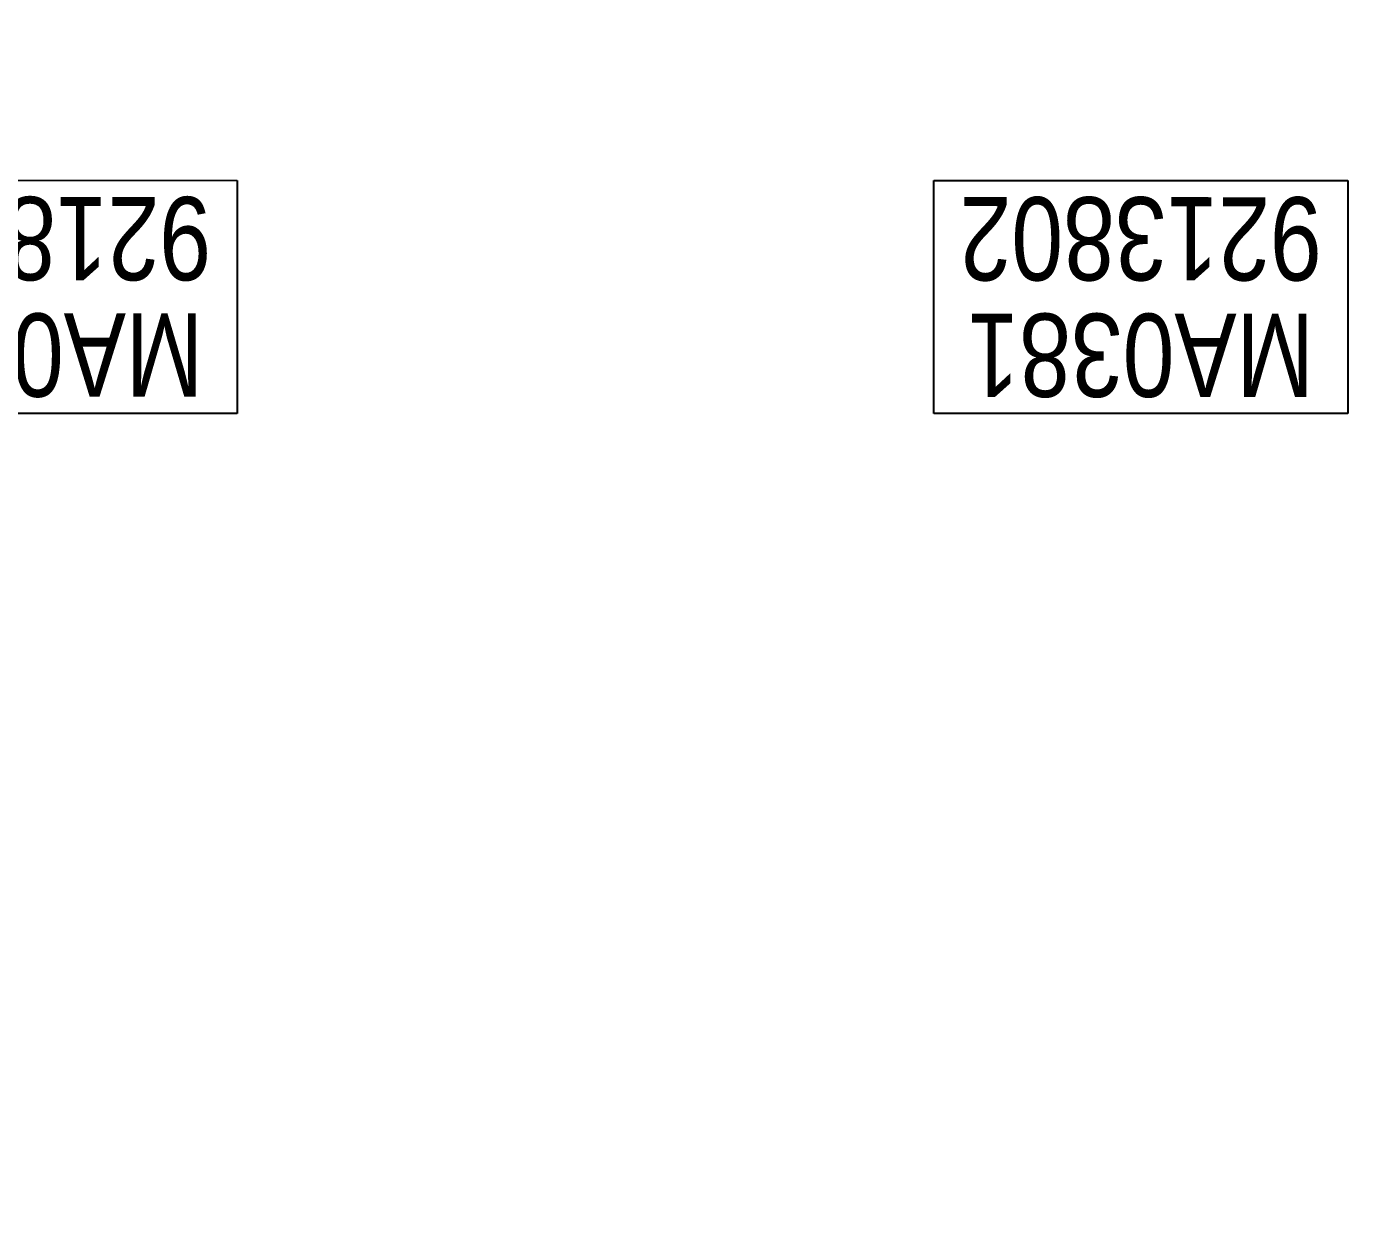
# Model space of a CAD drawing. Header units: centimetres. Extents: x -6122352 to 6876996, y -1694241 to 2592194.
# Drawn here: x 10969 to 18123, y -34861 to -28477 of the extents above; entities that cross this region are included whole.
import ezdxf
from ezdxf.xclip import XClip

# ---------------------------------------------------------------- set-up
doc = ezdxf.new("R2010")
doc.units = ezdxf.units.CM
doc.header["$MEASUREMENT"] = 0
doc.header["$XCLIPFRAME"] = 2
for name, pattern in [('DASHED2', [0.375, 0.25, -0.125]), ('XR-AR-END-SETTING OUT PLAN$0$23585-XR-AR-END-GROUND FLOOR$0$23261-XR-AR-SI-GF$0$HIDDEN', [0.375, 0.25, -0.125]), ('XR-AR-END-SETTING OUT PLAN$0$23585-XR-AR-END-GROUND FLOOR$0$945-4P-1-101-GROUND FLOOR PLAN$0$XR-MIDDLE-GROUND FLOOR PLAN$0$HIDDEN2', [0.1875, 0.125, -0.0625]), ('XR-AR-END-SETTING OUT PLAN$0$23585-XR-AR-END-GROUND FLOOR$0$HIDDEN', [0.375, 0.25, -0.125]), ('XR-AR-END-SETTING OUT PLAN$0$23585-XR-AR-END-GROUND FLOOR$0$XR-END-GROUND FLOOR PLAN$0$HIDDEN', [9.524999999999999, 6.35, -3.175]), ('XR-AR-END-SETTING OUT PLAN$0$23585-XR-AR-END-GROUND FLOOR$0$XR-END-GROUND FLOOR PLAN$0$HIDDEN2', [0.1875, 0.125, -0.0625]), ('XR-AR-MID-SETTING OUT FOR MASTER$0$23585-XR-AR-MID-GROUND FLOOR$0$23261-XR-AR-SI-GF$0$HIDDEN', [0.375, 0.25, -0.125]), ('XR-AR-MID-SETTING OUT FOR MASTER$0$23585-XR-AR-MID-GROUND FLOOR$0$945-4P-1-101-GROUND FLOOR PLAN$0$XR-MIDDLE-GROUND FLOOR PLAN$0$HIDDEN', [9.524999999999999, 6.35, -3.175]), ('XR-AR-MID-SETTING OUT FOR MASTER$0$23585-XR-AR-MID-GROUND FLOOR$0$945-4P-1-101-GROUND FLOOR PLAN$0$XR-MIDDLE-GROUND FLOOR PLAN$0$HIDDEN2', [0.1875, 0.125, -0.0625])]:
    doc.linetypes.add(name, pattern=pattern)
doc.layers.add('23585-XR-AR-DAMAC PLOT LIMITS$0$1-End units', color=7, linetype='Continuous', lineweight=5, true_color=0xf8991e)
for name, color, linetype, lineweight in [('23585-XR-AR-DAMAC PLOT LIMITS$0$1-Mid units', 41, 'Continuous', 5), ('@ Foundations', 4, 'DASHED2', 50), ('A-ANNO-TEXT', 3, 'Continuous', 25), ('XR-AR-END-SETTING OUT PLAN$0$23585-XR-AR-END-GROUND FLOOR$0$A-DOOR-FULL', 1, 'Continuous', 9), ('XR-AR-END-SETTING OUT PLAN$0$23585-XR-AR-END-GROUND FLOOR$0$A-FLOR-OVHD', 9, 'XR-AR-END-SETTING OUT PLAN$0$23585-XR-AR-END-GROUND FLOOR$0$23261-XR-AR-SI-GF$0$HIDDEN', 15), ('XR-AR-END-SETTING OUT PLAN$0$23585-XR-AR-END-GROUND FLOOR$0$A-FLOR-UNDR', 8, 'XR-AR-END-SETTING OUT PLAN$0$23585-XR-AR-END-GROUND FLOOR$0$HIDDEN', 5), ('XR-AR-END-SETTING OUT PLAN$0$23585-XR-AR-END-GROUND FLOOR$0$A-GLAZ-SILL', 8, 'Continuous', 5), ('XR-AR-END-SETTING OUT PLAN$0$23585-XR-AR-END-GROUND FLOOR$0$A-WALL', 7, 'Continuous', 30), ('XR-AR-END-SETTING OUT PLAN$0$23585-XR-AR-END-GROUND FLOOR$0$A-WALL-FNSH', 9, 'Continuous', 5), ('XR-AR-END-SETTING OUT PLAN$0$23585-XR-AR-END-GROUND FLOOR$0$S-COLS', 51, 'Continuous', 40), ('XR-AR-END-SETTING OUT PLAN$0$23585-XR-AR-END-GROUND FLOOR$0$S-COLS-PATT', 8, 'Continuous', 5), ('XR-AR-MID-SETTING OUT FOR MASTER$0$23585-XR-AR-MID-GROUND FLOOR$0$$A-GLAZ-WNDO', 232, 'Continuous', 9), ('XR-AR-MID-SETTING OUT FOR MASTER$0$23585-XR-AR-MID-GROUND FLOOR$0$$A-WALL', 1, 'Continuous', 5), ('XR-AR-MID-SETTING OUT FOR MASTER$0$23585-XR-AR-MID-GROUND FLOOR$0$A-DOOR-FULL', 1, 'Continuous', 9), ('XR-AR-MID-SETTING OUT FOR MASTER$0$23585-XR-AR-MID-GROUND FLOOR$0$A-EQUP-KITN-PLAN', 202, 'Continuous', 9), ('XR-AR-MID-SETTING OUT FOR MASTER$0$23585-XR-AR-MID-GROUND FLOOR$0$A-FLOR-OVHD', 9, 'XR-AR-MID-SETTING OUT FOR MASTER$0$23585-XR-AR-MID-GROUND FLOOR$0$23261-XR-AR-SI-GF$0$HIDDEN', 15), ('XR-AR-MID-SETTING OUT FOR MASTER$0$23585-XR-AR-MID-GROUND FLOOR$0$A-GLAZ-SILL', 8, 'Continuous', 5), ('XR-AR-MID-SETTING OUT FOR MASTER$0$23585-XR-AR-MID-GROUND FLOOR$0$A-GLAZ-WNDO', 232, 'Continuous', 9), ('XR-AR-MID-SETTING OUT FOR MASTER$0$23585-XR-AR-MID-GROUND FLOOR$0$A-WALL', 7, 'Continuous', 30), ('XR-AR-MID-SETTING OUT FOR MASTER$0$23585-XR-AR-MID-GROUND FLOOR$0$A-WALL-FNSH', 9, 'Continuous', 5), ('XR-AR-MID-SETTING OUT FOR MASTER$0$23585-XR-AR-MID-GROUND FLOOR$0$S-COLS', 51, 'Continuous', 40)]:
    doc.layers.add(name, color=color, linetype=linetype, lineweight=lineweight)
for name, color, linetype in [('@MI-REF LAYER', 7, 'Continuous'), ('B_TH_4', 7, 'Continuous'), ('XR-AR-END-SETTING OUT PLAN$0$23585-XR-AR-END-GROUND FLOOR$0$A-Flor-Hral', 3, 'Continuous'), ('XR-AR-END-SETTING OUT PLAN$0$23585-XR-AR-END-GROUND FLOOR$0$A-Flor-Strs', 1, 'Continuous'), ('XR-AR-MID-SETTING OUT FOR MASTER$0$23585-XR-AR-MID-GROUND FLOOR$0$A-Flor-Hral', 3, 'Continuous'), ('XR-AR-MID-SETTING OUT FOR MASTER$0$23585-XR-AR-MID-GROUND FLOOR$0$A-Flor-Strs', 1, 'Continuous'), ('XR-AR-MID-SETTING OUT FOR MASTER$0$23585-XR-AR-MID-GROUND FLOOR$0$G-SHAD-20', 251, 'Continuous'), ('XR-AR-MID-SETTING OUT FOR MASTER$0$23585-XR-AR-MID-GROUND FLOOR$0$GS-HATCH-FLOOR TILE', 251, 'Continuous')]:
    doc.layers.add(name, color=color, linetype=linetype)
doc.styles.add('Xref group 33-41$0$Overall SOP Plan$0$LAC-609-NG10-1-XREF-GRID-125SC$0$GRID-DIM-NO', font='arial.ttf', dxfattribs={"width": 0.8})

# ---------------------------------------------------------------- blocks, each defined once
blk = doc.blocks.new('23585-XR-AR-DAMAC PLOT LIMITS')
at = {"layer": '23585-XR-AR-DAMAC PLOT LIMITS$0$1-End units', "color": 251, "true_color": 0x636466}
blk.add_lwpolyline([(496431.9599000001, 2768878.398499999), (496425.7770999996, 2768871.650699999), (496408.0817, 2768887.8641), (496409.3970999997, 2768889.299699999), (496414.2648999998, 2768894.612299999)], close=True, dxfattribs=at)
at = {"layer": '23585-XR-AR-DAMAC PLOT LIMITS$0$1-Mid units', "color": 251, "true_color": 0x636466}
blk.add_lwpolyline([(496436.0132999998, 2768882.8223), (496431.9599000001, 2768878.398499999), (496414.2648999998, 2768894.612299999), (496418.3183000004, 2768899.0361)], close=True, dxfattribs=at)
blk = doc.blocks.new('A$Cf093b529')
at = {"layer": 'A-ANNO-TEXT'}
blk.add_blockref('23585-XR-AR-DAMAC PLOT LIMITS', (-495391.9901121984, -2768603.441896566), dxfattribs=at)
blk = doc.blocks.new('*U36')
at = {"linetype": 'XR-AR-END-SETTING OUT PLAN$0$23585-XR-AR-END-GROUND FLOOR$0$XR-END-GROUND FLOOR PLAN$0$HIDDEN', "ltscale": 0.2}
blk.add_lwpolyline([(672.4602830045783, 0, 0, 0, 0), (125, 0, 16.74478720384293, 16.74478720384293, 0), (62.5, -171.7173430863004, 16.74478720384293, 16.74478720384293, 0), (-62.5, 171.7173430863004, 16.74478720384293, 16.74478720384293, 0), (-125, 0, 0, 0, 0), (-771.7815950174963, 0, 0, 0, 0)], format="xyseb", dxfattribs=at)
blk = doc.blocks.new('*U774')
for points in [[(91, -5.684341886080801e-14), (41, -5.684341886080801e-14), (41, 1021), (91, 1021)], [(0, 0), (38, -5.684341886080801e-14), (38, -50), (50, -50), (50, -122.2222222027232), (0, -122.2222222027232)], [(1100, 2.842170943040401e-14), (1062, -2.842170943040401e-14), (1062, -49.99999999999997), (1050, -49.99999999999997), (1050, -122.2222222027231), (1100, -122.2222222027231)]]:
    blk.add_lwpolyline(points, close=True)
at = {"color": 8, "linetype": 'XR-AR-END-SETTING OUT PLAN$0$23585-XR-AR-END-GROUND FLOOR$0$XR-END-GROUND FLOOR PLAN$0$HIDDEN2'}
blk.add_arc((41, -5.684341886080801e-14), 1021, 1.594950045944486e-15, 90, dxfattribs=at)
at = {"layer": 'XR-AR-END-SETTING OUT PLAN$0$23585-XR-AR-END-GROUND FLOOR$0$A-GLAZ-SILL', "linetype": 'XR-AR-END-SETTING OUT PLAN$0$23585-XR-AR-END-GROUND FLOOR$0$945-4P-1-101-GROUND FLOOR PLAN$0$XR-MIDDLE-GROUND FLOOR PLAN$0$HIDDEN2', "ltscale": 3}
blk.add_lwpolyline([(0, 0), (1100, 0), (1100, -122.2222222027231), (0, -122.2222222027231)], close=True, dxfattribs=at)
blk = doc.blocks.new('XR-AR-END-SETTING OUT PLAN$0$23585-XR-AR-END-GROUND FLOOR$0$A$C75a8815d')
at = {"layer": 'XR-AR-END-SETTING OUT PLAN$0$23585-XR-AR-END-GROUND FLOOR$0$S-COLS', "color": 252, "lineweight": 30}
blk.add_lwpolyline([(6049.860461950302, 10644.6474583149), (6049.860461473465, 9444.647458553314), (6249.860461711884, 9444.647458791733), (6249.860461950302, 10644.64745926857)], close=True, dxfattribs=at)
blk = doc.blocks.new('XR-AR-END-SETTING OUT PLAN')
at = {"layer": 'XR-AR-END-SETTING OUT PLAN$0$23585-XR-AR-END-GROUND FLOOR$0$A-Flor-Hral', "color": 8}
for p, q in [((7060.101680293679, 13799.99880361557), (9050.100478127599, 13799.9988026619)), ((7060.101679638028, 13749.99880170822), (7060.101680293679, 13799.99880361557)), ((7060.101679638028, 13749.99880170822), (9050.100473538041, 13749.99880218506)), ((7060.101679697633, 12849.9988026619), (8050.101679816842, 12849.99880218506)), ((7060.101679816842, 12799.99880218506), (7060.101679697633, 12849.9988026619)), ((8050.101679697633, 11545.01038455963), (8050.101679816842, 12849.99880218506)), ((7060.101679816842, 12799.99880218506), (8000.101679638028, 12799.9988026619)), ((8000.101679816842, 11526.76096343994), (8000.101679638028, 12799.9988026619))]:
    blk.add_line(p, q, dxfattribs=at)
at = {"layer": 'XR-AR-END-SETTING OUT PLAN$0$23585-XR-AR-END-GROUND FLOOR$0$A-Flor-Strs', "color": 8}
for p, q in [((7110.101679757237, 13849.9988026619), (9050.101679757237, 13849.99880218506)), ((7110.101679816842, 13799.9988026619), (7110.101679757237, 13849.9988026619)), ((7390.101679459214, 13799.99880361557), (7390.101679816842, 13849.9988026619)), ((7670.101679638028, 13799.9988026619), (7670.101679340005, 13849.9988026619)), ((7950.101679816842, 13799.99880218506), (7950.101679757237, 13849.9988026619)), ((7110.101679638028, 12849.99880313873), (7110.101679995656, 13749.9988026619)), ((7390.101679995656, 12849.99880218506), (7390.101679161191, 13749.99880218506)), ((7670.101679697633, 12849.99880170822), (7670.101679697633, 13749.9988026619)), ((7950.101679220796, 12849.9988026619), (7950.101679757237, 13749.9988026619)), ((7110.101679697633, 12749.99880170822), (7110.101679697633, 12799.99880218506)), ((7390.101679518819, 12749.99880313873), (7390.101679816842, 12799.9988026619)), ((7670.101679161191, 12749.99880313873), (7670.101679101586, 12799.9988026619)), ((7950.101679757237, 12799.99880218506), (7950.101679638028, 11508.51154327393)), ((7950.101679876447, 12749.9988026619), (8000.101679638028, 12749.99880313873)), ((8050.101680055261, 12749.9988026619), (9050.097146704793, 12749.99880313873)), ((8000.101679697633, 12469.9988026619), (7950.101679697633, 12469.9988026619)), ((8050.101679340005, 12469.9988026619), (9050.097712770104, 12469.99880218506)), ((8000.101679578424, 12189.9988026619), (7950.101679220796, 12189.99880313873)), ((8050.101679816842, 12189.99880218506), (9050.098278596997, 12189.99880218506)), ((8000.101679638028, 11909.9988026619), (7950.101679757237, 11909.99880218506)), ((8050.101679697633, 11909.99880218506), (9050.09884442389, 11909.99880218506)), ((8000.1016792804, 11629.99880218506), (7950.101679697633, 11629.9988026619)), ((8050.101679578424, 11629.9988026619), (8280.101679757237, 11629.9988026619))]:
    blk.add_line(p, q, dxfattribs=at)
at = {"layer": 'XR-AR-END-SETTING OUT PLAN$0$23585-XR-AR-END-GROUND FLOOR$0$A-Flor-Strs', "color": 8, "linetype": 'XR-AR-END-SETTING OUT PLAN$0$23585-XR-AR-END-GROUND FLOOR$0$XR-END-GROUND FLOOR PLAN$0$HIDDEN', "ltscale": 0.1}
for p, q in [((8280.101679757237, 11629.9988026619), (8413.821876481175, 11629.99880123138)), ((8500.024220243096, 11629.99880313873), (9050.1016792804, 11629.9988026619)), ((8000.101679101586, 9059.998802661896), (8000.101679816842, 11526.76096343994)), ((8050.101679995656, 9009.99880361557), (8050.101679697633, 11545.01038455963)), ((7950.101679638028, 11508.51154327393), (7950.101679220796, 8109.998775959015)), ((8000.101679101586, 11349.99880361557), (7950.101679578424, 11349.9988026619)), ((8050.101679816842, 11349.99880170822), (9050.101679578424, 11349.99880218506)), ((8000.101679936051, 11069.9988026619), (7950.101679638028, 11069.99880218506)), ((8050.101679161191, 11069.9988026619), (9050.101679518819, 11069.9988026619)), ((8000.101679876447, 10789.99880170822), (7950.101679697633, 10789.99880170822)), ((8050.101679161191, 10789.9988026619), (9050.101679936051, 10789.9988026619)), ((8000.101679340005, 10509.9988026619), (7950.101679697633, 10509.99880218506)), ((8050.1016792804, 10509.9988026619), (9050.10168005526, 10509.9988026619))]:
    blk.add_line(p, q, dxfattribs=at)
at = {"layer": 'XR-AR-END-SETTING OUT PLAN$0$23585-XR-AR-END-GROUND FLOOR$0$A-Flor-Strs', "color": 8}
for points in [[(8550.099979057908, 12189.9988026619), (8550.099979355931, 13299.9988026619), (7110.101679578424, 13299.9988026619)], [(8413.821876481175, 11629.99880123138), (8500.101679578424, 11629.99880218506)]]:
    blk.add_lwpolyline(points, dxfattribs=at)
at = {"layer": 'XR-AR-END-SETTING OUT PLAN$0$23585-XR-AR-END-GROUND FLOOR$0$A-Flor-Strs', "color": 8, "const_width": 19.99999999999999}
blk.add_lwpolyline([(8325.09997971356, 12329.9988026619), (8550.099979057908, 12189.9988026619), (8775.099979296327, 12329.9988026619)], dxfattribs=at)
at = {"layer": 'XR-AR-END-SETTING OUT PLAN$0$23585-XR-AR-END-GROUND FLOOR$0$A-Flor-Strs', "color": 8}
blk.add_circle((7110.101679578424, 13299.9988026619), 41.76135575145592, dxfattribs=at)
at = {"layer": 'XR-AR-END-SETTING OUT PLAN$0$23585-XR-AR-END-GROUND FLOOR$0$A-FLOR-UNDR', "color": 8, "ltscale": 5}
blk.add_line((7950.111738577485, 12650.00183916092), (9050.101646974683, 12650.0021109581), dxfattribs=at)
at = {"layer": 'XR-AR-END-SETTING OUT PLAN$0$23585-XR-AR-END-GROUND FLOOR$0$A-WALL', "color": 8}
for points in [[(9250.102083459496, 6650.001490592957), (9050.100989297032, 6650.001235485077), (9050.10098965466, 8750.000639915466), (6850.11106570065, 8750.002635478973), (6850.111066058278, 8700.0026679039), (6750.111065879464, 8700.002668380737), (6750.111065879464, 8750.000871658325), (6650.111065939069, 8750.000871658325), (6650.111065283418, 8850.002022743225), (6950.111065164208, 8850.002250671387), (6950.111065879464, 8899.99970960617), (7050.111065879464, 8899.99970817566), (7050.11106570065, 8850.002797603607), (9050.099628582597, 8850.000640392303), (9050.10098899901, 10349.9981546402), (7050.11106581986, 10349.99975156784), (7050.111065998673, 9799.999710083008), (6950.11106570065, 9799.999708652496), (6950.112433806062, 10550.00580835342), (7050.108891561627, 10550.00580835342), (7050.104876235127, 10449.99988079071), (9050.099116638303, 10449.9981546402), (9049.948119357228, 19523.36598014832), (9249.950268521905, 19523.36597967148)], [(7150.094104841352, 12100.00231599808), (7100.102138116956, 12100.00252103806), (7100.093048885465, 11550.00643920898), (7150.094104602933, 11550.0062289238)]]:
    blk.add_lwpolyline(points, close=True, dxfattribs=at)
for points in [[(7250.100541964173, 12200.0021109581), (7250.100542083383, 11450.00580835342), (6950.09668238461, 11450.00602960587), (6950.103889837861, 12750.00211143494), (7950.111920431256, 12750.00211048126), (7950.111738994718, 12650.0021109581), (7100.100542083383, 12650.00211143494), (7100.10202242434, 12200.0021109581), (7250.100541964173, 12200.0021109581), (7250.100541964173, 12200.0021109581), (7250.100541964173, 12200.0021109581)], [(7050.107981041074, 10449.99988079071), (7050.11106581986, 10349.99975156784)], [(9050.097692385316, 10449.99815511703), (9050.097612991929, 10349.99815368652)]]:
    blk.add_lwpolyline(points, dxfattribs=at)
at = {"layer": 'XR-AR-END-SETTING OUT PLAN$0$23585-XR-AR-END-GROUND FLOOR$0$A-WALL-FNSH', "color": 8}
blk.add_lwpolyline([(6981.517476037145, 9799.999709129333), (7070.111065760255, 9799.999709129333), (7070.111065641046, 10329.99975156784), (9030.101697996259, 10329.99975156784), (9030.103048160672, 8870.000639915466), (7070.11106581986, 8870.000638961792), (7070.111065879464, 8899.999708652496), (7050.110617592931, 8899.999709129333)], dxfattribs=at)
at = {"layer": 'XR-AR-END-SETTING OUT PLAN$0$23585-XR-AR-END-GROUND FLOOR$0$S-COLS-PATT', "color": 8}
for p, q in [((7100.094104662538, 12100.00252056122), (7137.39188285172, 12100.00252103806)), ((7141.909268274903, 12100.00252199173), (7150.094105020165, 12100.00252056122)), ((7200.100542381406, 12100.0021109581), (7250.100542142987, 12100.0021109581))]:
    blk.add_line(p, q, dxfattribs=at)
at = {"layer": 'XR-AR-END-SETTING OUT PLAN$0$23585-XR-AR-END-GROUND FLOOR$0$A-DOOR-FULL', "color": 8, "xscale": -0.8181818181818169, "yscale": 0.8181818181818169, "zscale": 0.8181818181818167, "rotation": 270}
blk.add_blockref('*U774', (7050.108891561627, 10550.00580835342), dxfattribs=at)
at = {"layer": 'XR-AR-END-SETTING OUT PLAN$0$23585-XR-AR-END-GROUND FLOOR$0$A-FLOR-OVHD', "color": 8, "xscale": -0.999999999999999, "rotation": 199.9831065219304}
blk.add_blockref('*U36', (8500.047801986337, 11709.97920942307), dxfattribs=at)
at = {"layer": 'XR-AR-END-SETTING OUT PLAN$0$23585-XR-AR-END-GROUND FLOOR$0$S-COLS-PATT', "color": 8}
blk.add_blockref('XR-AR-END-SETTING OUT PLAN$0$23585-XR-AR-END-GROUND FLOOR$0$A$C75a8815d', (3000.129344239831, 5499.998310089111), dxfattribs=at)
blk = doc.blocks.new('END UNIT')
at = {"xscale": 0.001, "yscale": 0.001, "zscale": 0.001}
blk.add_blockref('XR-AR-END-SETTING OUT PLAN', (-9.150201729830158, 0), dxfattribs=at)
blk = doc.blocks.new('*U27')
for points in [[(91, -5.684341886080801e-14), (41, -5.684341886080801e-14), (41, 1021), (91, 1021)], [(0, 0), (38, -5.684341886080801e-14), (38, -50), (50, -50), (50, -249.9999019090924), (0, -249.9999019090924)], [(1100, 2.842170943040401e-14), (1062, -2.842170943040401e-14), (1062, -49.99999999999997), (1050, -49.99999999999997), (1050, -249.9999019090924), (1100, -249.9999019090924)]]:
    blk.add_lwpolyline(points, close=True)
at = {"color": 8, "linetype": 'XR-AR-MID-SETTING OUT FOR MASTER$0$23585-XR-AR-MID-GROUND FLOOR$0$945-4P-1-101-GROUND FLOOR PLAN$0$XR-MIDDLE-GROUND FLOOR PLAN$0$HIDDEN2'}
blk.add_arc((41, -5.684341886080801e-14), 1021, 1.594950045944486e-15, 90, dxfattribs=at)
at = {"layer": 'XR-AR-MID-SETTING OUT FOR MASTER$0$23585-XR-AR-MID-GROUND FLOOR$0$A-GLAZ-SILL', "linetype": 'XR-AR-MID-SETTING OUT FOR MASTER$0$23585-XR-AR-MID-GROUND FLOOR$0$945-4P-1-101-GROUND FLOOR PLAN$0$XR-MIDDLE-GROUND FLOOR PLAN$0$HIDDEN2', "ltscale": 3}
blk.add_lwpolyline([(0, 0), (1100, 0), (1100, -249.9999019090924), (0, -249.9999019090924)], close=True, dxfattribs=at)
blk = doc.blocks.new('XR-AR-MID-SETTING OUT FOR MASTER$0$23585-XR-AR-MID-GROUND FLOOR$0$945-4P-1-101-GROUND FLOOR PLAN$0$XR-MIDDLE-GROUND FLOOR PLAN$0$A$C69996ABC')
at = {"layer": 'XR-AR-MID-SETTING OUT FOR MASTER$0$23585-XR-AR-MID-GROUND FLOOR$0$A-FLOR-OVHD', "linetype": 'XR-AR-MID-SETTING OUT FOR MASTER$0$23585-XR-AR-MID-GROUND FLOOR$0$945-4P-1-101-GROUND FLOOR PLAN$0$XR-MIDDLE-GROUND FLOOR PLAN$0$HIDDEN2', "ltscale": 5}
for p, q in [((-1.567610912189821e-07, 0.8999993633871721), (0.09999984323878941, 0.8999992964713464)), ((-1.567610912189821e-07, 0.8999993633871721), (-1.567612066821766e-07, -6.366128229018386e-07)), ((-1.567612066821766e-07, -6.366128229018386e-07), (0.09999984323878763, -7.035294533608294e-07))]:
    blk.add_line(p, q, dxfattribs=at)
blk.add_lwpolyline([(0.09999984323878763, 0.8499993633871732), (0.2499998432387915, 0.4499993633871799), (0.1000013713221097, 0.04999936338717248)], dxfattribs=at)
at = {"layer": 'XR-AR-MID-SETTING OUT FOR MASTER$0$23585-XR-AR-MID-GROUND FLOOR$0$A-GLAZ-WNDO'}
for p, q in [((0.09999984323878763, 0.8499993633871732), (0.09999984323878763, 0.8999993633871703)), ((0.09999984323878941, 0.8999993633871721), (0.09999984323878763, -6.366128264545523e-07)), ((0.2499998432387809, 0.8999993633871703), (0.2499998432387809, 0.8499993633871732)), ((0.2499998432387809, 0.8499993633871732), (0.09999984323878763, 0.8499993633871732)), ((0.2499998432387809, 0.8499993633871732), (0.2499998432387809, 0.04999936338717248)), ((0.09999984323878763, -6.366128246781955e-07), (0.09999984323878763, 0.04999936338717248)), ((0.09999984323878763, 0.04999936338717248), (0.2499998432387809, 0.04999936338717248)), ((0.249999843238875, -6.366128388890502e-07), (0.249999843238875, 0.04999936338715827))]:
    blk.add_line(p, q, dxfattribs=at)
for points in [[(0.2499986387444419, 0.8999993968456259), (0.0999998435430971, 0.8999992964713464)], [(0.09999984323878763, -7.035294533608294e-07), (0.2499998432388448, -6.366128317836228e-07)]]:
    blk.add_lwpolyline(points, dxfattribs=at)
blk.add_lwpolyline([(0.2499998432387951, 0.8499993633871732), (0.2499998432387933, 0.04999936338717248), (0.1999998432387962, 0.04999936338717248), (0.1999998432387962, 0.8499993633871732)], close=True, dxfattribs=at)
blk = doc.blocks.new('XR-AR-MID-SETTING OUT FOR MASTER$0$23585-XR-AR-MID-GROUND FLOOR$0$945-4P-1-101-GROUND FLOOR PLAN$0$XR-MIDDLE-GROUND FLOOR PLAN$0$BREAK LINE1')
blk.add_lwpolyline([(648.1633601741578, -6.16698093744526, 0, 0, 0), (100.7725748287976, -6.16698093744526, 16.74478720384293, 16.74478720384293, 0), (38.27257482879577, -177.8843240237456, 16.74478720384293, 16.74478720384293, 0), (-86.72742517120423, 165.5503621488551, 16.74478720384293, 16.74478720384293, 0), (-149.2274251712042, -6.166980937447079, 0, 0, 0), (-912.0704092131346, -6.166980937441622, 0, 0, 0)], format="xyseb")
blk = doc.blocks.new('XR-AR-MID-SETTING OUT FOR MASTER$0$23585-XR-AR-MID-GROUND FLOOR$0$945-4P-1-101-GROUND FLOOR PLAN$0$XR-MIDDLE-GROUND FLOOR PLAN$0$WRFWF')
at = {"layer": 'XR-AR-MID-SETTING OUT FOR MASTER$0$23585-XR-AR-MID-GROUND FLOOR$0$A-FLOR-OVHD', "linetype": 'XR-AR-MID-SETTING OUT FOR MASTER$0$23585-XR-AR-MID-GROUND FLOOR$0$945-4P-1-101-GROUND FLOOR PLAN$0$XR-MIDDLE-GROUND FLOOR PLAN$0$HIDDEN', "ltscale": 0.1}
for p, q in [((9250.00889430586, 14089.9999996908), (9250.008894346622, 9909.449274283641)), ((10350.00889432596, 14089.44927426482), (9250.008894305867, 14089.44927426484)), ((10350.00889432159, 13809.44927426483), (9250.008894308598, 13809.44927426484)), ((10350.00889431722, 13529.44927426483), (9250.008894311328, 13529.44927426484)), ((10350.00889431286, 13249.44927426483), (9250.008894314058, 13249.44927426484)), ((10350.00889431286, 12969.44927426484), (9250.008894314054, 12969.44927426485)), ((10350.00889431285, 12689.44927426484), (9250.00889431405, 12689.44927426486)), ((10350.00889431285, 12409.44927426485), (9250.008894314047, 12409.44927426486)), ((10350.00889431284, 12129.44927426485), (9250.008894314044, 12129.44927426487)), ((10350.00889431284, 11849.44927426486), (9250.00889431404, 11849.44927426487)), ((10350.00889431284, 11569.44927426486), (9250.008894314036, 11569.44927426488)), ((10350.00889431283, 11289.44927426487), (9250.00889431403, 11289.44927426488)), ((10350.00889431283, 11009.44927426487), (9250.008894314027, 11009.44927426489)), ((10350.00889432794, 11009.4492742833), (10350.00889432794, 9909.449274272882)), ((10350.00889432794, 9909.449274272882), (9250.008894346622, 9909.449274283641))]:
    blk.add_line(p, q, dxfattribs=at)
blk.add_lwpolyline([(10350.00889430916, 14369.99999969173), (10350.00889431698, 11009.4492742833)], dxfattribs=at)
blk = doc.blocks.new('XR-AR-MID-SETTING OUT FOR MASTER$0$23585-XR-AR-MID-GROUND FLOOR$0$945-4P-1-101-GROUND FLOOR PLAN$0$XR-MIDDLE-GROUND FLOOR PLAN$0$ASDASDASD')
blk.add_wipeout([(-42428.49006074868, 24502.348435747233), (-42278.49006074868, 24502.348435747143), (-42278.490060748925, 24052.348435747146), (-42428.49006074892, 24052.34843574723)])
blk.add_hatch(color=256).paths.add_polyline_path([(-42428.49006074868, 24502.34843574724), (-42278.49006074868, 24502.34843574715), (-42428.49006074893, 24052.34843574724)])
for p, q in [((-42278.49006074868, 24502.34843574715), (-42428.49006074868, 24502.34843574724)), ((-42428.49006074868, 24502.34843574724), (-42428.49006074893, 24052.34843574724)), ((-42428.49006074893, 24052.34843574724), (-42278.49006074868, 24502.34843574715)), ((-42278.49006074893, 24052.34843574715), (-42278.49006074868, 24502.34843574715)), ((-42428.49006074893, 24052.34843574724), (-42278.49006074893, 24052.34843574715))]:
    blk.add_line(p, q)
blk = doc.blocks.new('*U773')
for points in [[(91, -5.684341886080801e-14), (41, -5.684341886080801e-14), (41, 1021), (91, 1021)], [(0, 0), (38, -5.684341886080801e-14), (38, -50), (50, -50), (50, -122.2246979483663), (0, -122.2246979483663)], [(1100, 2.842170943040401e-14), (1062, -2.842170943040401e-14), (1062, -49.99999999999997), (1050, -49.99999999999997), (1050, -122.2246979483662), (1100, -122.2246979483662)]]:
    blk.add_lwpolyline(points, close=True)
at = {"color": 8, "linetype": 'XR-AR-MID-SETTING OUT FOR MASTER$0$23585-XR-AR-MID-GROUND FLOOR$0$945-4P-1-101-GROUND FLOOR PLAN$0$XR-MIDDLE-GROUND FLOOR PLAN$0$HIDDEN2'}
blk.add_arc((41, -5.684341886080801e-14), 1021, 1.594950045944486e-15, 90, dxfattribs=at)
at = {"layer": 'XR-AR-MID-SETTING OUT FOR MASTER$0$23585-XR-AR-MID-GROUND FLOOR$0$A-GLAZ-SILL', "linetype": 'XR-AR-MID-SETTING OUT FOR MASTER$0$23585-XR-AR-MID-GROUND FLOOR$0$945-4P-1-101-GROUND FLOOR PLAN$0$XR-MIDDLE-GROUND FLOOR PLAN$0$HIDDEN2', "ltscale": 3}
blk.add_lwpolyline([(0, 0), (1100, 0), (1100, -122.2246979483662), (0, -122.2246979483662)], close=True, dxfattribs=at)
blk = doc.blocks.new('XR-AR-MID-SETTING OUT FOR MASTER$0$23585-XR-AR-MID-GROUND FLOOR$0$A$C08698786')
at = {"layer": 'XR-AR-MID-SETTING OUT FOR MASTER$0$23585-XR-AR-MID-GROUND FLOOR$0$S-COLS', "color": 252, "lineweight": 30}
blk.add_lwpolyline([(-100.1111845970154, 16144.64576864243), (-100.111184835434, 14944.64576864243), (99.88881516456604, 14944.64576816559), (99.88881492614746, 16144.64576816559)], close=True, dxfattribs=at)
blk = doc.blocks.new('XR-AR-MID-SETTING OUT FOR MASTER')
at = {"layer": 'XR-AR-MID-SETTING OUT FOR MASTER$0$23585-XR-AR-MID-GROUND FLOOR$0$A-EQUP-KITN-PLAN', "color": 8}
for p, q in [((3900.071841031313, 15202.66031169891), (5500.076263219118, 15202.66031217575)), ((3900.071840971708, 14952.66031217575), (3900.071841031313, 15202.66031169891)), ((3500.047055631876, 14252.66031169891), (5300.028238087893, 14252.66031217575)), ((4404.893656820059, 11502.66881656647), (4404.895194619894, 12102.66970968246)), ((4404.895194619894, 12102.66970968246), (5300.027079373598, 12102.66431617737))]:
    blk.add_line(p, q, dxfattribs=at)
at = {"layer": 'XR-AR-MID-SETTING OUT FOR MASTER$0$23585-XR-AR-MID-GROUND FLOOR$0$A-Flor-Hral', "color": 8}
blk.add_lwpolyline([(100.008808940649, 14902.65850448608), (2090.008809119463, 14902.65850496292), (2090.008808881044, 14852.65850448608), (100.0088091790676, 14852.65850496292)], dxfattribs=at)
at = {"layer": 'XR-AR-MID-SETTING OUT FOR MASTER$0$23585-XR-AR-MID-GROUND FLOOR$0$A-FLOR-OVHD', "color": 8, "linetype": 'XR-AR-MID-SETTING OUT FOR MASTER$0$23585-XR-AR-MID-GROUND FLOOR$0$23261-XR-AR-SI-GF$0$HIDDEN', "ltscale": 5}
for p, q in [((5500.000221520662, 14952.65890216827), (3899.995457738638, 14952.65890169144)), ((3900.071499198675, 14852.66031217575), (5500.076263397932, 14852.66031265259)), ((3400.046698898077, 14152.65701627731), (3400.011432737112, 12202.66620731354)), ((3500.053779155016, 12202.66576147079), (3500.053778856993, 14152.65753126144))]:
    blk.add_line(p, q, dxfattribs=at)
blk.add_lwpolyline([(2749.981962949038, 12002.63648319244), (3249.976088136435, 12002.63648366928), (3249.976087421179, 11502.65313434601), (2749.981963723898, 11502.65313434601)], close=True, dxfattribs=at)
for points in [[(2749.981962949038, 12002.63648319244), (3249.976087421179, 11502.65313434601)], [(2749.981963723898, 11502.65313434601), (3249.976088136435, 12002.63648366928)]]:
    blk.add_lwpolyline(points, dxfattribs=at)
at = {"layer": 'XR-AR-MID-SETTING OUT FOR MASTER$0$23585-XR-AR-MID-GROUND FLOOR$0$A-Flor-Strs', "color": 8}
for p, q in [((2040.00880882144, 14952.65850496292), (100.0088088214397, 14952.65850496292)), ((1200.008809238672, 14952.65850496292), (1200.008808940649, 14902.65850400925)), ((1480.008808463812, 14952.65850496292), (1480.008808642626, 14902.65850543976)), ((1760.008809119463, 14952.65850448608), (1760.008808940649, 14902.65850448608)), ((2040.00880882144, 14952.65850496292), (2040.008809179068, 14902.65850400925)), ((1200.008808404207, 14852.65850448608), (1200.00880882144, 13952.65850496292)), ((1480.008808940649, 14852.65850448608), (1480.008808940649, 13952.65850400925)), ((1760.008809119463, 14852.65850448608), (1760.008808523417, 13952.65850448608)), ((2040.008808940649, 14852.65850448608), (2040.008808881044, 13952.65850448608)), ((1480.008808881044, 13902.65850496292), (1480.008808583021, 13852.65850496292)), ((1760.008809000254, 13902.65850448608), (1760.008809000254, 13852.65850496292)), ((2040.008808881044, 13902.65850496292), (2040.008808881044, 13852.65850400925)), ((1100.008809238672, 13852.65850496292), (100.0088088810444, 13852.65850400925)), ((1200.00880882144, 13852.65850448608), (1200.008808583021, 13573.20923042297)), ((1100.008808940649, 13572.65850400925), (100.008808940649, 13572.65850448608)), ((1200.008809119463, 13572.65850448608), (1150.008809417486, 13572.65850448608))]:
    blk.add_line(p, q, dxfattribs=at)
blk.add_lwpolyline([(1200.008809119463, 13902.65850448608), (1200.008808881044, 13852.65850400925), (1150.008809179068, 13852.65850496292)], dxfattribs=at)
at = {"layer": 'XR-AR-MID-SETTING OUT FOR MASTER$0$23585-XR-AR-MID-GROUND FLOOR$0$A-Flor-Strs', "color": 8, "const_width": 15.00000006679886}
blk.add_lwpolyline([(455.1530921757221, 13685.15850496292), (650.0088085234165, 13572.65850496292), (844.8645255863667, 13685.15850543976)], dxfattribs=at)
at = {"layer": 'XR-AR-MID-SETTING OUT FOR MASTER$0$23585-XR-AR-MID-GROUND FLOOR$0$A-Flor-Strs', "color": 8}
blk.add_circle((2040.008809119463, 14402.65850496292), 45.00000020605513, dxfattribs=at)
at = {"layer": 'XR-AR-MID-SETTING OUT FOR MASTER$0$23585-XR-AR-MID-GROUND FLOOR$0$A-WALL', "color": 8}
for points in [[(3900.046799689531, 14852.65960979462), (3900.046799749136, 14952.65960931778), (3400.047055512667, 14952.661257267), (3400.046698898077, 14152.65701627731), (3500.047055453062, 14152.6577372551), (3500.047055572271, 14852.65960979462)], [(1950.000811725855, 13202.63829565048), (2000.00029399991, 13202.63829565048), (2000.00945982337, 13652.63829517365), (1950.000810950994, 13652.63829469681)], [(3400.011432737112, 12202.66620731354), (3500.05377843976, 12202.66548633575), (3500.054259866476, 11502.6662735939), (4400.00315502286, 11502.6662735939), (4400.003322631121, 11252.66687631607), (3650.009347468615, 11252.66637420654), (3650.00999417901, 11027.59896087646), (3399.999906569719, 11027.60113668442)]]:
    blk.add_lwpolyline(points, close=True, dxfattribs=at)
for points in [[(3500.047055572271, 14852.65960979462), (3400.047011226416, 14852.65965414047)], [(2100.039519578218, 11049.97698402405), (2100.039519578218, 10949.99824142456)]]:
    blk.add_lwpolyline(points, dxfattribs=at)
at = {"layer": 'XR-AR-MID-SETTING OUT FOR MASTER$0$23585-XR-AR-MID-GROUND FLOOR$0$A-WALL-FNSH', "color": 8}
for points in [[(2080.02239587903, 10929.99824142456), (119.995479375124, 10929.99824142456), (119.9793129861355, 8972.785739421844), (1100.04861047864, 8972.787498474121), (1100.048610597849, 8952.787498474121)], [(2099.966006189585, 9949.988984107971), (2079.984055787325, 9949.990225315094), (2080.02239587903, 10929.99824142456)]]:
    blk.add_lwpolyline(points, dxfattribs=at)
at = {"layer": 'XR-AR-MID-SETTING OUT FOR MASTER$0$23585-XR-AR-MID-GROUND FLOOR$0$$A-GLAZ-WNDO', "color": 8, "xscale": 1000.000000000049, "yscale": 1000.000000000049, "zscale": 1000.000000000049, "rotation": 90}
blk.add_blockref('XR-AR-MID-SETTING OUT FOR MASTER$0$23585-XR-AR-MID-GROUND FLOOR$0$945-4P-1-101-GROUND FLOOR PLAN$0$XR-MIDDLE-GROUND FLOOR PLAN$0$A$C69996ABC', (5300.002552062273, 11252.66763496399), dxfattribs=at)
at = {"layer": 'XR-AR-MID-SETTING OUT FOR MASTER$0$23585-XR-AR-MID-GROUND FLOOR$0$$A-WALL', "color": 8}
blk.add_blockref('XR-AR-MID-SETTING OUT FOR MASTER$0$23585-XR-AR-MID-GROUND FLOOR$0$945-4P-1-101-GROUND FLOOR PLAN$0$XR-MIDDLE-GROUND FLOOR PLAN$0$WRFWF', (-9150.000085562468, -796.7907695770264), dxfattribs=at)
at = {"layer": 'XR-AR-MID-SETTING OUT FOR MASTER$0$23585-XR-AR-MID-GROUND FLOOR$0$A-DOOR-FULL', "color": 8, "xscale": 0.8181820445283869, "yscale": 0.8181820445283869, "zscale": 0.8181820445283869, "rotation": 90}
blk.add_blockref('*U773', (2100.065477222204, 11149.97698354721), dxfattribs=at)
at = {"layer": 'XR-AR-MID-SETTING OUT FOR MASTER$0$23585-XR-AR-MID-GROUND FLOOR$0$A-DOOR-FULL', "color": 8, "rotation": 90}
blk.add_blockref('*U27', (3399.986430436373, 9927.598960399628), dxfattribs=at)
at = {"layer": 'XR-AR-MID-SETTING OUT FOR MASTER$0$23585-XR-AR-MID-GROUND FLOOR$0$A-FLOR-OVHD', "color": 8, "linetype": 'XR-AR-MID-SETTING OUT FOR MASTER$0$23585-XR-AR-MID-GROUND FLOOR$0$23261-XR-AR-SI-GF$0$HIDDEN', "ltscale": 5, "xscale": -0.9999999999999997, "rotation": 194.2810957359752}
blk.add_blockref('XR-AR-MID-SETTING OUT FOR MASTER$0$23585-XR-AR-MID-GROUND FLOOR$0$945-4P-1-101-GROUND FLOOR PLAN$0$XR-MIDDLE-GROUND FLOOR PLAN$0$BREAK LINE1', (675.0088040530682, 13433.20923042297), dxfattribs=at)
at = {"layer": 'XR-AR-MID-SETTING OUT FOR MASTER$0$23585-XR-AR-MID-GROUND FLOOR$0$G-SHAD-20', "color": 8}
blk.add_blockref('XR-AR-MID-SETTING OUT FOR MASTER$0$23585-XR-AR-MID-GROUND FLOOR$0$945-4P-1-101-GROUND FLOOR PLAN$0$XR-MIDDLE-GROUND FLOOR PLAN$0$ASDASDASD', (44478.49782505631, -10849.71202945709), dxfattribs=at)
at = {"layer": 'XR-AR-MID-SETTING OUT FOR MASTER$0$23585-XR-AR-MID-GROUND FLOOR$0$A-Flor-Hral', "color": 8}
blk.add_lwpolyline([(1150.008809179068, 13560.48195743561), (1150.008809059858, 13902.65850496292), (2090.008809238672, 13902.65850496292), (2090.008809119463, 13952.65850496292), (1100.008808940649, 13952.65850448608), (1100.008809119463, 13547.75468444824)], dxfattribs=at)
at = {"layer": 'XR-AR-MID-SETTING OUT FOR MASTER$0$23585-XR-AR-MID-GROUND FLOOR$0$A-Flor-Strs', "color": 8}
blk.add_lwpolyline([(650.0088085234165, 13572.65850496292), (650.008808940649, 14402.65850448608), (2040.008809119463, 14402.65850496292)], dxfattribs=at)
at = {"layer": 'XR-AR-MID-SETTING OUT FOR MASTER$0$23585-XR-AR-MID-GROUND FLOOR$0$A-WALL', "color": 8}
for points in [[(99.99999931454659, 19472.65428209305), (-99.99999925494194, 19472.65428256989), (-99.998236566782, 5500.00000667572), (100.0017631351948, 5500.000006198883), (99.9995484650135, 8850.141927242279), (1100.048611491919, 8850.10940027237), (1100.048611015081, 8950.109399795532), (100.03925588727, 8950.072475910187), (100.0088088810444, 10949.9982419014), (2099.951952844858, 10949.99824142456), (2099.998660355806, 9950.143901348114), (2199.988806992769, 9950.143900871277), (2200.057162195444, 11149.97698402405), (2100.075846284628, 11149.97698354721), (2100.039519578218, 11049.97698402405), (100.0088088810444, 11049.99824142456)], [(2200.013650625944, 13652.63605213165), (2200.017217665911, 13652.6360502243), (2200.024336546659, 13852.63604974747), (1199.974533885717, 13852.65850543976), (1199.974534541368, 13752.66171360016), (1850.013650208712, 13752.64729642868), (1850.013650685549, 13102.64278697968), (2100.128742069006, 13102.63829755783), (2100.128742545843, 12652.63829708099), (1949.986809521914, 12652.64009141922), (1949.9868093431, 12552.35255002975), (2100.055755704641, 12552.35255050659), (2100.016017049551, 12049.97720527649), (2199.959899276495, 12049.97720527649), (2199.999632865191, 13202.6360502243), (2050.003180772066, 13202.63829612732), (2050.012347489595, 13652.63829517365), (2200.019845813513, 13652.63604927063)]]:
    blk.add_lwpolyline(points, close=True, dxfattribs=at)
at = {"layer": 'XR-AR-MID-SETTING OUT FOR MASTER$0$23585-XR-AR-MID-GROUND FLOOR$0$GS-HATCH-FLOOR TILE', "color": 8}
blk.add_blockref('XR-AR-MID-SETTING OUT FOR MASTER$0$23585-XR-AR-MID-GROUND FLOOR$0$A$C08698786', (-1.490116119384766e-07, 0), dxfattribs=at)
blk = doc.blocks.new('MID UNIT')
at = {"xscale": 0.001, "yscale": 0.001, "zscale": 0.001}
blk.add_blockref('XR-AR-MID-SETTING OUT FOR MASTER', (0, 0), dxfattribs=at)
blk = doc.blocks.new('TH_4')
at = {"xscale": -1}
blk.add_blockref('END UNIT', (495826.3053798428, 2769130.514097063), dxfattribs=at)
blk.add_blockref('MID UNIT', (495826.3053798475, 2769130.514097063), dxfattribs=at)
blk = doc.blocks.new('A$C780da55d')
at = {"layer": 'B_TH_4', "xscale": 1.000039159572381, "yscale": 1.000039159572381, "zscale": 1.000039159572381}
blk.add_blockref('TH_4', (-495814.0704651335, -2769239.302089663), dxfattribs=at)
blk = doc.blocks.new('23585-XR-AR-MALDIVE-2$0$TH_4')
blk.add_blockref('A$C780da55d', (495794.655359471, 2769130.864096801))
at = {"layer": '@ Foundations', "linetype": 'DASHED2', "ltscale": 0.25}
blk.add_lwpolyline([(495824.9554292943, 2769144.30675929), (495827.6554292943, 2769144.30675929), (495827.6554292943, 2769149.65675929), (495824.9554292943, 2769149.65675929)], close=True, dxfattribs=at)

msp = doc.modelspace()

# ---------------------------------------------------------------- hatches: boundary and pattern name
at = {"layer": '@MI-REF LAYER'}
h = msp.add_hatch(dxfattribs=at)
h.set_pattern_fill('ANSI31', color=256, scale=1999.999998458916, angle=186.7183412143764)
h.set_pattern_definition([(231.7183412143764, (-2377109729.195271, -1504175463.930205), (196.2436825049419, -154.8819453021617), [])])
h.paths.add_polyline_path([(43738.68073460458, -23655.90952470124), (43736.25648319626, -37929.51737877565), (37486.01097863109, -37928.44418349574), (37486.197243826, -37627.81458012816), (13684.76385099723, -37623.72777045512), (13684.84687722102, -37924.35742077498), (7434.601372835674, -37923.28422825205), (7437.096943610057, -23649.45334290319)])

# ---------------------------------------------------------------- block references
at = {"layer": '@MI-REF LAYER', "xscale": 1000, "yscale": 1000, "zscale": 1000, "rotation": 312.4882903633292}
msp.add_blockref('A$Cf093b529', (-891608.7329339073, 539022.7201118186), dxfattribs=at)

# ---------------------------------------------------------------- next in the draw order: block references
at = {"layer": '@MI-REF LAYER'}
ref = msp.add_blockref('23585-XR-AR-MALDIVE-2$0$TH_4', (496315359.3231163, 2769027187.440401), dxfattribs=dict(at, xscale=1000, yscale=1000, zscale=1000, rotation=179.9901620673911))
XClip(ref).set_block_clipping_path([(495793.2153157629, 2769154.4444269473), (495793.2173948847, 2769130.5145464716), (495835.2580214902, 2769130.5142366327), (495835.25754821487, 2769154.44424064), (495826.3056661505, 2769154.414231853), (495820.30566120474, 2769154.4142318536), (495814.3055188013, 2769154.4143793155), (495808.30551642505, 2769154.4143793155), (495802.30551159196, 2769154.414379318)])

# ---------------------------------------------------------------- next in the draw order: wipeouts: each hides what was drawn before it
at = {"color": 10}
msp.add_wipeout([(43738.68073460458, -23655.909524701237), (43736.25648319626, -37929.51737877564), (37486.010978631086, -37928.44418349573), (37486.197243826, -37627.81458012815), (13684.763850997228, -37623.72777045512), (13684.846877221024, -37924.35742077497), (7434.601372835674, -37923.28422825205), (7437.096943610057, -23649.453342903194)], dxfattribs=at).dxf.layer = '@MI-REF LAYER'

# ---------------------------------------------------------------- next in the draw order: texts
at = {"layer": '@MI-REF LAYER', "color": 7, "char_height": 450, "width": 2056.8768805703, "attachment_point": 1, "rotation": 179.98916284672137, "line_spacing_factor": 0.8394388776454546, "style": 'Xref group 33-41$0$Overall SOP Plan$0$LAC-609-NG10-1-XREF-GRID-125SC$0$GRID-DIM-NO', "bg_fill": 19, "box_fill_scale": 1.2, "bg_fill_color": 256, "bg_fill_transparency": 0}
for s, insert in [('\\pxqc;MA0380\\P9218369', (12016.48230314896, -30477.94883213009, -157.4610399852849)), ('\\pxqc;MA0381\\P9213802', (18018.1890264946, -30479.05343094771, -157.4610399852849))]:
    msp.add_mtext(s, dxfattribs=dict(at, insert=insert))

# ---------------------------------------------------------------- next in the draw order: wipeouts: each hides what was drawn before it
at = {"color": 10}
msp.add_wipeout([(15909.757015057516, -31451.774803935732), (8724.033361883576, -31450.535797214827), (8723.464081678958, -34752.12466730612), (15909.187735246513, -34753.36367283137), (15909.757014704426, -31451.774804239663)], dxfattribs=at).dxf.layer = '@MI-REF LAYER'

doc.saveas('drawing.dxf')
